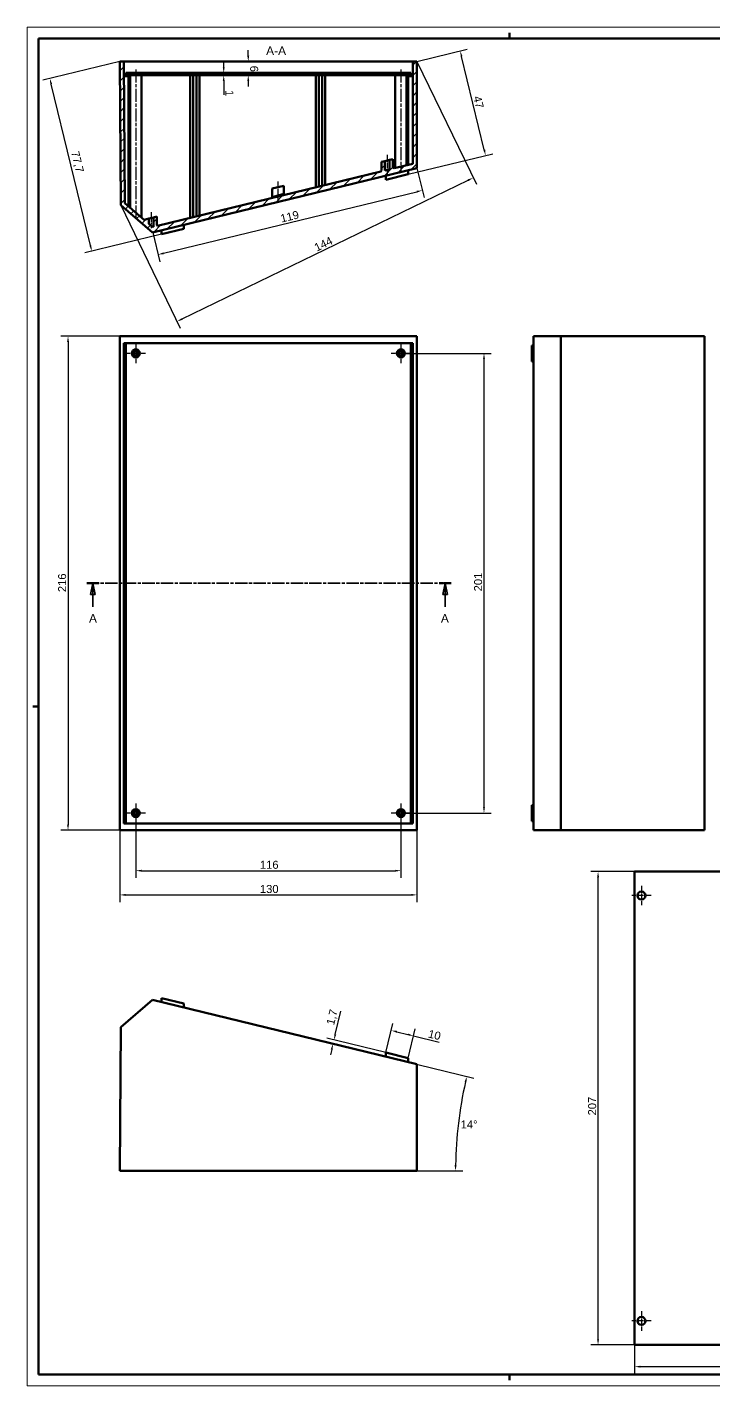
# Model space of a CAD drawing. Extents: x 0 to 841, y 0 to 594.
# Drawn here: x 0 to 300, y 0 to 594 of the extents above; entities that cross this region are included whole.
import ezdxf

# ---------------------------------------------------------------- set-up
doc = ezdxf.new("R2010")
doc.units = 0
doc.linetypes.add('CHAIN', pattern=[0.3543, 0.2362, -0.0295, 0.0591, -0.0295])
doc.linetypes.add('LONG_DASH_DOTTED', pattern=[0.3001, 0.2362, -0.0295, 0.0049, -0.0295])
doc.layers.get('0').update_dxf_attribs({"lineweight": 25})
for name, color, linetype, lineweight in [('Centro(ISO)', 179, 'CHAIN', 25), ('Geometria schizzo(ISO)', 7, 'Continuous', 50), ('Linea del centro(ISO)', 179, 'CHAIN', 25), ('Linee di vista in sezione(ISO)', 7, 'LONG_DASH_DOTTED', 35), ('Quote(ISO)', 7, 'Continuous', 25), ('Simboli(ISO)', 7, 'Continuous', 25), ('Spigoli tangenti visibili(ISO)', 251, 'Continuous', 30), ('Spigoli visibili(ISO)', 7, 'Continuous', 50), ('Tratteggio', 3, 'Continuous', 9)]:
    doc.layers.add(name, color=color, linetype=linetype, lineweight=lineweight)
doc.styles.add('DEFAULT-ISO~0', font='ARIAL.TTF')
doc.styles.add('Stile testo32', font='ARIAL.TTF')
doc.dimstyles.new('DEFAULT-ISO-Metodo 1b', dxfattribs={"dimtxt": 3.5, "dimasz": 2.5, "dimexe": 3.175, "dimexo": 0, "dimgap": 0.762, "dimtad": 1, "dimtoh": 1, "dimrnd": 1e-08, "dimtxsty": 'DEFAULT-ISO~0', "dimcen": 0.09, "dimdle": 10, "dimclrd": 2, "dimclre": 2, "dimclrt": 6, "dimazin": 2, "dimtfac": 0.714286, "dimtofl": 0, "dimtmove": 0, "dimatfit": 3, "dimfxl": 0, "dimtolj": 1, "dimlwd": 25, "dimlwe": 25, "dimarcsym": 0})

# ---------------------------------------------------------------- blocks, each defined once
blk = doc.blocks.new('Bordi A1')
at = {"layer": 'Geometria schizzo(ISO)', "color": 4, "lineweight": 18}
for p, q in [((0, 594), (841, 594)), ((0, 0), (0, 594)), ((841, 0), (0, 0))]:
    blk.add_line(p, q, dxfattribs=at)
at = {"layer": 'Geometria schizzo(ISO)'}
for p, q in [((5, 5), (5, 589)), ((5, 589), (836, 589)), ((211, 591.5), (211, 589)), ((2.5, 297), (5, 297)), ((836, 5), (5, 5)), ((211, 2.5), (211, 5))]:
    blk.add_line(p, q, dxfattribs=at)
blk = doc.blocks.new('SezioneConv2d0')
at = {"layer": 'Linee di vista in sezione(ISO)', "linetype": 'CHAIN', "ltscale": 22.904411}
blk.add_line((26.05, 350.9), (185.55, 350.9), dxfattribs=at)
at = {"layer": 'Linee di vista in sezione(ISO)', "lineweight": 70, "ltscale": 6.972685}
for p, q in [((26.05, 350.9), (31.36, 350.9)), ((180.23, 350.9), (185.55, 350.9))]:
    blk.add_line(p, q, dxfattribs=at)
at = {"layer": 'Linee di vista in sezione(ISO)', "linetype": 'Continuous'}
for p, q in [((28.71, 350.9), (27.71, 345.9)), ((28.71, 345.9), (28.71, 350.9)), ((29.71, 345.9), (28.71, 350.9)), ((182.89, 350.9), (181.89, 345.9)), ((182.89, 345.9), (182.89, 350.9)), ((183.89, 345.9), (182.89, 350.9)), ((27.71, 345.9), (29.71, 345.9)), ((28.71, 340.52), (28.71, 345.9)), ((181.89, 345.9), (183.89, 345.9)), ((182.89, 340.52), (182.89, 345.9))]:
    blk.add_line(p, q, dxfattribs=at)
at = {"layer": 'Linee di vista in sezione(ISO)', "linetype": 'Continuous', "flags": 128}
for points in [[(29.71, 345.9), (28.71, 350.9)], [(183.89, 345.9), (182.89, 350.9)]]:
    blk.add_lwpolyline(points, dxfattribs=at)
at = {"layer": 'Linee di vista in sezione(ISO)'}
for points in [[(29.71, 345.9), (28.71, 350.9), (27.71, 345.9), (29.71, 345.9)], [(183.89, 345.9), (182.89, 350.9), (181.89, 345.9), (183.89, 345.9)]]:
    blk.add_solid(points, dxfattribs=at)
at = {"layer": 'Linee di vista in sezione(ISO)', "insert": (27.05, 333.65), "char_height": 3.75, "attachment_point": 7, "style": 'Stile testo32'}
blk.add_mtext('A', dxfattribs=at)
at = {"layer": 'Linee di vista in sezione(ISO)', "insert": (181.02, 333.65), "char_height": 3.75, "attachment_point": 7, "line_spacing_factor": 3.010663, "style": 'Stile testo32'}
blk.add_mtext('A', dxfattribs=at)
blk = doc.blocks.new('*D61')
at = {"layer": 'Defpoints', "color": 0, "linetype": 'Continuous'}
for p in [(40.55, 458.9), (17.88, 242.9), (40.55, 242.9)]:
    blk.add_point(p, dxfattribs=at)
at = {"layer": 'Quote(ISO)', "color": 2, "linetype": 'Continuous', "lineweight": 25}
for p, q in [((40.55, 458.9), (14.7, 458.9)), ((17.88, 456.4), (17.88, 245.4)), ((40.55, 242.9), (14.7, 242.9))]:
    blk.add_line(p, q, dxfattribs=at)
at = {"layer": 'Quote(ISO)', "color": 2, "linetype": 'Continuous'}
for points in [[(17.46, 456.4), (18.3, 456.4), (17.88, 458.9)], [(17.46, 245.4), (18.3, 245.4), (17.88, 242.9)]]:
    blk.add_solid(points, dxfattribs=at)
at = {"layer": 'Quote(ISO)', "color": 6, "linetype": 'Continuous', "lineweight": 25, "insert": (13.54, 347), "char_height": 3.5, "attachment_point": 1, "rotation": 90, "style": 'DEFAULT-ISO~0'}
blk.add_mtext('\\A1;216', dxfattribs=at)
blk = doc.blocks.new('*D62')
at = {"layer": 'Defpoints', "color": 0, "linetype": 'Continuous'}
for p in [(163.55, 451.4), (163.55, 250.4), (199.88, 250.4)]:
    blk.add_point(p, dxfattribs=at)
at = {"layer": 'Quote(ISO)', "color": 2, "linetype": 'Continuous', "lineweight": 25}
for p, q in [((163.55, 451.4), (203.06, 451.4)), ((199.88, 448.9), (199.88, 252.9)), ((163.55, 250.4), (203.06, 250.4))]:
    blk.add_line(p, q, dxfattribs=at)
at = {"layer": 'Quote(ISO)', "color": 2, "linetype": 'Continuous'}
for points in [[(199.47, 448.9), (200.3, 448.9), (199.88, 451.4)], [(199.47, 252.9), (200.3, 252.9), (199.88, 250.4)]]:
    blk.add_solid(points, dxfattribs=at)
at = {"layer": 'Quote(ISO)', "color": 6, "linetype": 'Continuous', "lineweight": 25, "insert": (195.55, 347.34), "char_height": 3.5, "attachment_point": 1, "rotation": 90, "style": 'DEFAULT-ISO~0'}
blk.add_mtext('\\A1;201', dxfattribs=at)
blk = doc.blocks.new('*D63')
at = {"layer": 'Defpoints', "color": 0, "linetype": 'Continuous'}
for p in [(47.55, 250.4), (163.55, 250.4), (163.55, 225.22)]:
    blk.add_point(p, dxfattribs=at)
at = {"layer": 'Quote(ISO)', "color": 2, "linetype": 'Continuous', "lineweight": 25}
for p, q in [((47.55, 250.4), (47.55, 222.04)), ((163.55, 250.4), (163.55, 222.04)), ((50.05, 225.22), (161.05, 225.22))]:
    blk.add_line(p, q, dxfattribs=at)
at = {"layer": 'Quote(ISO)', "color": 2, "linetype": 'Continuous'}
for points in [[(50.05, 225.63), (50.05, 224.8), (47.55, 225.22)], [(161.05, 225.63), (161.05, 224.8), (163.55, 225.22)]]:
    blk.add_solid(points, dxfattribs=at)
at = {"layer": 'Quote(ISO)', "color": 6, "linetype": 'Continuous', "lineweight": 25, "insert": (101.85, 229.55), "char_height": 3.5, "attachment_point": 1, "style": 'DEFAULT-ISO~0'}
blk.add_mtext('\\A1;116', dxfattribs=at)
blk = doc.blocks.new('*D64')
at = {"layer": 'Defpoints', "color": 0, "linetype": 'Continuous'}
for p in [(40.55, 578.99), (9.94, 571.55), (58.8, 503.47)]:
    blk.add_point(p, dxfattribs=at)
at = {"layer": 'Quote(ISO)', "color": 2, "linetype": 'Continuous', "lineweight": 25}
for p, q in [((40.55, 578.99), (6.85, 570.8)), ((27.69, 498.48), (10.53, 569.12)), ((58.8, 503.47), (25.2, 495.3))]:
    blk.add_line(p, q, dxfattribs=at)
at = {"layer": 'Quote(ISO)', "color": 2, "linetype": 'Continuous'}
for points in [[(10.93, 569.22), (10.12, 569.03), (9.94, 571.55)], [(28.1, 498.58), (27.29, 498.38), (28.28, 496.05)]]:
    blk.add_solid(points, dxfattribs=at)
at = {"layer": 'Quote(ISO)', "color": 6, "linetype": 'Continuous', "lineweight": 25, "insert": (22.65, 540.2), "char_height": 3.5, "attachment_point": 1, "rotation": 283.66, "style": 'DEFAULT-ISO~0'}
blk.add_mtext('\\A1;77,7', dxfattribs=at)
blk = doc.blocks.new('*D65')
at = {"layer": 'Defpoints', "color": 0, "linetype": 'Continuous'}
for p in [(189.5, 583.6), (170.55, 578.99), (166.66, 529.68)]:
    blk.add_point(p, dxfattribs=at)
at = {"layer": 'Quote(ISO)', "color": 2, "linetype": 'Continuous', "lineweight": 25}
for p, q in [((170.55, 578.99), (192.58, 584.35)), ((200.01, 540.36), (190.09, 581.17)), ((166.66, 529.68), (203.68, 538.68))]:
    blk.add_line(p, q, dxfattribs=at)
at = {"layer": 'Quote(ISO)', "color": 2, "linetype": 'Continuous'}
for points in [[(190.49, 581.27), (189.68, 581.07), (189.5, 583.6)], [(200.41, 540.46), (199.6, 540.26), (200.6, 537.93)]]:
    blk.add_solid(points, dxfattribs=at)
at = {"layer": 'Quote(ISO)', "color": 6, "linetype": 'Continuous', "lineweight": 25, "insert": (198.58, 564.28), "char_height": 3.5, "attachment_point": 1, "rotation": 283.66, "style": 'DEFAULT-ISO~0'}
blk.add_mtext('\\A1;47', dxfattribs=at)
blk = doc.blocks.new('*D66')
at = {"layer": 'Defpoints', "color": 0, "linetype": 'Continuous'}
for p in [(170.55, 532.38), (172.91, 522.66), (54.92, 504.27)]:
    blk.add_point(p, dxfattribs=at)
at = {"layer": 'Quote(ISO)', "color": 2, "linetype": 'Continuous', "lineweight": 25}
for p, q in [((170.55, 532.38), (173.66, 519.57)), ((59.71, 495.15), (170.48, 522.07)), ((54.92, 504.27), (58.03, 491.47))]:
    blk.add_line(p, q, dxfattribs=at)
at = {"layer": 'Quote(ISO)', "color": 2, "linetype": 'Continuous'}
for points in [[(170.38, 522.47), (170.58, 521.66), (172.91, 522.66)], [(59.61, 495.55), (59.8, 494.74), (57.28, 494.56)]]:
    blk.add_solid(points, dxfattribs=at)
at = {"layer": 'Quote(ISO)', "color": 6, "linetype": 'Continuous', "lineweight": 25, "insert": (110.47, 511.95), "char_height": 3.5, "attachment_point": 1, "rotation": 13.66, "style": 'DEFAULT-ISO~0'}
blk.add_mtext('\\A1;119', dxfattribs=at)
blk = doc.blocks.new('*D67')
at = {"layer": 'Defpoints', "color": 0, "linetype": 'Continuous'}
for p in [(43.2, 573.99), (43.2, 572.99), (86.01, 573.99)]:
    blk.add_point(p, dxfattribs=at)
at = {"layer": 'Quote(ISO)', "color": 2, "linetype": 'Continuous', "lineweight": 25}
for p, q in [((86.01, 576.49), (86.01, 578.99)), ((86.01, 570.49), (86.01, 564.47))]:
    blk.add_line(p, q, dxfattribs=at)
at = {"layer": 'Quote(ISO)', "color": 2, "linetype": 'Continuous'}
for points in [[(86.42, 576.49), (85.59, 576.49), (86.01, 573.99)], [(86.42, 570.49), (85.59, 570.49), (86.01, 572.99)]]:
    blk.add_solid(points, dxfattribs=at)
at = {"layer": 'Quote(ISO)', "color": 6, "linetype": 'Continuous', "lineweight": 25, "insert": (90.28, 566.52), "char_height": 3.5, "attachment_point": 1, "rotation": 270.00035, "style": 'DEFAULT-ISO~0'}
blk.add_mtext('\\A1;1', dxfattribs=at)
blk = doc.blocks.new('*D68')
at = {"layer": 'Defpoints', "color": 0, "linetype": 'Continuous'}
for p in [(168.75, 578.99), (96.74, 572.99), (167.9, 572.99)]:
    blk.add_point(p, dxfattribs=at)
at = {"layer": 'Quote(ISO)', "color": 2, "linetype": 'Continuous', "lineweight": 25}
for p, q in [((96.74, 581.49), (96.74, 583.99)), ((96.74, 570.49), (96.74, 567.99))]:
    blk.add_line(p, q, dxfattribs=at)
at = {"layer": 'Quote(ISO)', "color": 2, "linetype": 'Continuous'}
for points in [[(97.16, 581.49), (96.32, 581.49), (96.74, 578.99)], [(97.16, 570.49), (96.32, 570.49), (96.74, 572.99)]]:
    blk.add_solid(points, dxfattribs=at)
at = {"layer": 'Quote(ISO)', "color": 6, "linetype": 'Continuous', "lineweight": 25, "insert": (101.08, 577.15), "char_height": 3.5, "attachment_point": 1, "rotation": 270.00035, "style": 'DEFAULT-ISO~0'}
blk.add_mtext('\\A1;6', dxfattribs=at)
blk = doc.blocks.new('*D100')
at = {"layer": 'Defpoints', "color": 0, "linetype": 'Continuous'}
for p in [(249.79, 224.86), (265.79, 224.86), (265.79, 17.86)]:
    blk.add_point(p, dxfattribs=at)
at = {"layer": 'Quote(ISO)', "color": 2, "linetype": 'Continuous', "lineweight": 25}
for p, q in [((265.79, 224.86), (246.62, 224.86)), ((249.79, 20.36), (249.79, 222.36)), ((265.79, 17.86), (246.62, 17.86))]:
    blk.add_line(p, q, dxfattribs=at)
at = {"layer": 'Quote(ISO)', "color": 2, "linetype": 'Continuous'}
for points in [[(249.38, 222.36), (250.21, 222.36), (249.79, 224.86)], [(249.38, 20.36), (250.21, 20.36), (249.79, 17.86)]]:
    blk.add_solid(points, dxfattribs=at)
at = {"layer": 'Quote(ISO)', "color": 6, "linetype": 'Continuous', "lineweight": 25, "insert": (245.46, 118.22), "char_height": 3.5, "attachment_point": 1, "rotation": 90, "style": 'DEFAULT-ISO~0'}
blk.add_mtext('\\A1;207', dxfattribs=at)
blk = doc.blocks.new('*D101')
at = {"layer": 'Defpoints', "color": 0, "linetype": 'Continuous'}
for p in [(383.79, 24.86), (265.79, 17.86), (383.79, 8.38)]:
    blk.add_point(p, dxfattribs=at)
at = {"layer": 'Quote(ISO)', "color": 2, "linetype": 'Continuous', "lineweight": 25}
for p, q in [((383.79, 24.86), (383.79, 5.21)), ((265.79, 17.86), (265.79, 5.21)), ((268.29, 8.38), (381.29, 8.38))]:
    blk.add_line(p, q, dxfattribs=at)
at = {"layer": 'Quote(ISO)', "color": 2, "linetype": 'Continuous'}
for points in [[(268.29, 8.8), (268.29, 7.96), (265.79, 8.38)], [(381.29, 8.8), (381.29, 7.96), (383.79, 8.38)]]:
    blk.add_solid(points, dxfattribs=at)
at = {"layer": 'Quote(ISO)', "color": 6, "linetype": 'Continuous', "lineweight": 25, "insert": (321.09, 12.72), "char_height": 3.5, "attachment_point": 1, "style": 'DEFAULT-ISO~0'}
blk.add_mtext('\\A1;118', dxfattribs=at)
blk = doc.blocks.new('*D105')
at = {"layer": 'Defpoints', "color": 0, "linetype": 'Continuous'}
for p in [(54.92, 168.71), (189.64, 121.67), (170.55, 93.98), (362.37, 93.98)]:
    blk.add_point(p, dxfattribs=at)
at = {"layer": 'Quote(ISO)', "color": 2, "linetype": 'Continuous', "lineweight": 25}
for p, q in [((54.92, 168.71), (195.47, 134.55)), ((170.55, 93.98), (190.61, 93.98))]:
    blk.add_line(p, q, dxfattribs=at)
blk.add_arc((362.37, 93.98), 174.94, 167.1588, 179.18085, dxfattribs=at)
at = {"layer": 'Quote(ISO)', "color": 2, "linetype": 'Continuous'}
for points in [[(191.4, 132.96), (192.21, 132.77), (192.38, 135.3)], [(187.87, 96.48), (187.03, 96.49), (187.43, 93.98)]]:
    blk.add_solid(points, dxfattribs=at)
at = {"layer": 'Quote(ISO)', "color": 6, "linetype": 'Continuous', "lineweight": 25, "insert": (189.68, 116.03), "char_height": 3.5, "attachment_point": 1, "style": 'DEFAULT-ISO~0'}
blk.add_mtext('\\A1;14°', dxfattribs=at)
blk = doc.blocks.new('*D106')
at = {"layer": 'Defpoints', "color": 0, "linetype": 'Continuous'}
for p in [(133.84, 149.52), (133.84, 149.52), (156.95, 145.66)]:
    blk.add_point(p, dxfattribs=at)
at = {"layer": 'Quote(ISO)', "color": 2, "linetype": 'Continuous', "lineweight": 25}
for p, q in [((134.83, 153.6), (137.3, 163.75)), ((156.95, 145.66), (131.16, 151.93)), ((133.25, 147.09), (132.66, 144.67))]:
    blk.add_line(p, q, dxfattribs=at)
at = {"layer": 'Quote(ISO)', "color": 2, "linetype": 'Continuous'}
for points in [[(132.85, 147.19), (133.66, 147), (133.84, 149.52)], [(134.43, 153.7), (135.24, 153.51), (134.24, 151.18)]]:
    blk.add_solid(points, dxfattribs=at)
at = {"layer": 'Quote(ISO)', "color": 6, "linetype": 'Continuous', "lineweight": 25, "insert": (130.86, 158.31), "char_height": 3.5, "attachment_point": 1, "rotation": 76.34, "style": 'DEFAULT-ISO~0'}
blk.add_mtext('\\A1;1,7', dxfattribs=at)
blk = doc.blocks.new('*D107')
at = {"layer": 'Defpoints', "color": 0, "linetype": 'Continuous'}
for p in [(159.31, 155.38), (156.95, 145.66), (166.66, 143.3)]:
    blk.add_point(p, dxfattribs=at)
at = {"layer": 'Quote(ISO)', "color": 2, "linetype": 'Continuous', "lineweight": 25}
for p, q in [((156.95, 145.66), (160.06, 158.46)), ((161.74, 154.78), (166.6, 153.6)), ((166.66, 143.3), (169.77, 156.1)), ((169.02, 153.01), (180.28, 150.28))]:
    blk.add_line(p, q, dxfattribs=at)
at = {"layer": 'Quote(ISO)', "color": 2, "linetype": 'Continuous'}
for points in [[(161.83, 155.19), (161.64, 154.38), (159.31, 155.38)], [(166.69, 154.01), (166.5, 153.2), (169.02, 153.01)]]:
    blk.add_solid(points, dxfattribs=at)
at = {"layer": 'Quote(ISO)', "color": 6, "linetype": 'Continuous', "lineweight": 25, "insert": (176.02, 155.78), "char_height": 3.5, "attachment_point": 1, "rotation": 346.34, "style": 'DEFAULT-ISO~0'}
blk.add_mtext('\\A1;10', dxfattribs=at)
blk = doc.blocks.new('*D108')
at = {"layer": 'Defpoints', "color": 0, "linetype": 'Continuous'}
for p in [(170.55, 578.99), (195.19, 528.17), (40.92, 516.16)]:
    blk.add_point(p, dxfattribs=at)
at = {"layer": 'Quote(ISO)', "color": 2, "linetype": 'Continuous', "lineweight": 25}
for p, q in [((170.55, 578.99), (196.57, 525.31)), ((67.81, 466.42), (192.94, 527.08)), ((40.92, 516.16), (66.95, 462.47))]:
    blk.add_line(p, q, dxfattribs=at)
at = {"layer": 'Quote(ISO)', "color": 2, "linetype": 'Continuous'}
for points in [[(192.76, 527.45), (193.12, 526.7), (195.19, 528.17)], [(67.63, 466.8), (67.99, 466.05), (65.56, 465.33)]]:
    blk.add_solid(points, dxfattribs=at)
at = {"layer": 'Quote(ISO)', "color": 6, "linetype": 'Continuous', "lineweight": 25, "insert": (125.18, 498.99), "char_height": 3.5, "attachment_point": 1, "rotation": 25.86219, "style": 'DEFAULT-ISO~0'}
blk.add_mtext('\\A1;144', dxfattribs=at)
blk = doc.blocks.new('*D109')
at = {"layer": 'Defpoints', "color": 0, "linetype": 'Continuous'}
for p in [(40.55, 242.9), (170.55, 242.9), (170.55, 214.63)]:
    blk.add_point(p, dxfattribs=at)
at = {"layer": 'Quote(ISO)', "color": 2, "linetype": 'Continuous', "lineweight": 25}
for p, q in [((40.55, 242.9), (40.55, 211.46)), ((170.55, 242.9), (170.55, 211.46)), ((43.05, 214.63), (168.05, 214.63))]:
    blk.add_line(p, q, dxfattribs=at)
at = {"layer": 'Quote(ISO)', "color": 2, "linetype": 'Continuous'}
for points in [[(43.05, 215.05), (43.05, 214.22), (40.55, 214.63)], [(168.05, 215.05), (168.05, 214.22), (170.55, 214.63)]]:
    blk.add_solid(points, dxfattribs=at)
at = {"layer": 'Quote(ISO)', "color": 6, "linetype": 'Continuous', "lineweight": 25, "insert": (101.85, 218.97), "char_height": 3.5, "attachment_point": 1, "style": 'DEFAULT-ISO~0'}
blk.add_mtext('\\A1;130', dxfattribs=at)

msp = doc.modelspace()

# ---------------------------------------------------------------- hatches: boundary and pattern name
at = {"layer": 'Tratteggio'}
h = msp.add_hatch(dxfattribs=at)
h.set_pattern_fill('ANSI31', color=256, scale=25.4, style=0)
h.set_pattern_definition([(45, (0, 0), (-2.245064, 2.245064), [])])
h.paths.add_polyline_path([(51.75, 509.883), (51.362, 509.653), (50.05, 510.767), (45.05, 515.013), (44.35, 515.608), (42.718, 516.994), (42.389, 572.369), (42.385, 572.994), (42.349, 578.994), (40.549, 578.994), (40.923, 516.157), (49.724, 508.682), (54.916, 504.273), (68.52, 507.579), (156.946, 529.07), (166.663, 531.431), (170.55, 532.376), (170.549, 578.994), (168.749, 578.994), (168.749, 572.994), (168.749, 572.369), (168.75, 534.305), (166.75, 533.819), (166.05, 533.649), (161.05, 532.434), (160.536, 532.309), (160.05, 532.691), (160.05, 536.307), (158.55, 535.943), (158.55, 533.87), (158.55, 532.269), (158.55, 531.826), (156.55, 531.34), (156.55, 531.707), (156.55, 535.442), (156.55, 535.457), (156.535, 535.453), (155.05, 535.092), (155.05, 531.285), (154.749, 530.903), (130.35, 524.973), (129.1, 524.669), (127.6, 524.304), (126.35, 524.001), (112.736, 520.692), (106.95, 519.286), (75.35, 511.606), (74.1, 511.302), (72.6, 510.938), (71.35, 510.634), (57.014, 507.15), (56.75, 507.443), (56.75, 511.202), (55.25, 510.837), (55.25, 509.112), (55.25, 507.051), (55.25, 506.721), (54.911, 506.638), (53.25, 508.049), (53.25, 508.511), (53.25, 510.351), (51.75, 509.987)])
h = msp.add_hatch(dxfattribs=at)
h.set_pattern_fill('ANSI31', color=256, scale=25.4, angle=90, style=0)
h.set_pattern_definition([(135, (0, 0), (-2.245064, -2.245064), [])])
h.paths.add_polyline_path([(43.199, 573.994), (43.199, 572.994), (45.799, 572.994), (49.299, 572.994), (161.799, 572.994), (165.299, 572.994), (167.899, 572.994), (167.899, 573.994), (165.299, 573.994), (161.799, 573.994), (49.299, 573.994), (45.799, 573.994)])

# ---------------------------------------------------------------- linework, layer by layer
at = {"layer": 'Centro(ISO)', "linetype": 'CHAIN', "ltscale": 9.445163}
for p, q in [((47.549, 455.649), (47.549, 447.149)), ((163.549, 455.649), (163.549, 447.149)), ((51.799, 451.399), (43.299, 451.399)), ((167.799, 451.399), (159.299, 451.399)), ((51.799, 250.399), (43.299, 250.399)), ((47.549, 254.649), (47.549, 246.149)), ((167.799, 250.399), (159.299, 250.399)), ((163.549, 254.649), (163.549, 246.149)), ((273.044, 214.362), (264.544, 214.362)), ((268.794, 218.612), (268.794, 210.112)), ((268.794, 32.612), (268.794, 24.112)), ((273.044, 28.362), (264.544, 28.362))]:
    msp.add_line(p, q, dxfattribs=at)
at = {"layer": 'Linea del centro(ISO)', "linetype": 'CHAIN', "ltscale": 23.990969}
for p, q in [((47.549, 575.494), (47.55, 510.39)), ((163.549, 575.494), (163.55, 530.541))]:
    msp.add_line(p, q, dxfattribs=at)
at = {"layer": 'Linea del centro(ISO)', "linetype": 'CHAIN', "ltscale": 9.680683}
for p, q in [((157.55, 538.2), (157.55, 529.488)), ((109.75, 526.583), (109.75, 517.871))]:
    msp.add_line(p, q, dxfattribs=at)
at = {"layer": 'Linea del centro(ISO)', "linetype": 'CHAIN', "ltscale": 7.701858}
msp.add_line((54.25, 513.094), (54.25, 506.163), dxfattribs=at)
at = {"layer": 'Spigoli tangenti visibili(ISO)'}
for p, q in [((42.487, 572.369), (44.251, 572.369)), ((166.849, 572.369), (168.649, 572.369))]:
    msp.add_line(p, q, dxfattribs=at)
at = {"layer": 'Spigoli visibili(ISO)'}
for p, q in [((42.349, 578.994), (40.549, 578.994)), ((40.549, 578.994), (40.923, 516.157)), ((42.718, 516.994), (42.349, 578.994)), ((42.349, 578.994), (168.749, 578.994)), ((170.549, 578.994), (168.749, 578.994)), ((168.749, 578.994), (168.75, 534.305)), ((170.55, 532.376), (170.549, 578.994)), ((42.385, 572.994), (43.199, 572.994)), ((43.199, 573.994), (43.199, 572.994)), ((167.899, 573.994), (43.199, 573.994)), ((43.199, 572.994), (167.899, 572.994)), ((44.349, 572.994), (44.349, 572.369)), ((44.349, 572.369), (44.35, 515.608)), ((45.049, 572.994), (45.05, 515.013)), ((50.049, 572.994), (50.05, 510.767)), ((71.349, 572.369), (71.35, 510.634)), ((72.599, 572.369), (72.6, 510.938)), ((74.099, 572.369), (74.1, 511.302)), ((75.349, 572.369), (75.35, 511.606)), ((126.349, 572.369), (126.35, 524.001)), ((127.599, 572.369), (127.6, 524.304)), ((129.099, 572.369), (129.1, 524.669)), ((130.349, 572.369), (130.35, 524.973)), ((161.049, 572.994), (161.05, 532.434)), ((166.049, 572.994), (166.05, 533.649)), ((166.749, 572.369), (166.749, 572.994)), ((166.749, 572.369), (166.75, 533.819)), ((167.899, 572.994), (167.899, 573.994)), ((168.749, 572.994), (167.899, 572.994)), ((156.55, 535.457), (155.05, 535.092)), ((155.05, 535.092), (155.05, 531.285)), ((158.55, 535.943), (156.55, 535.457)), ((156.55, 531.34), (156.55, 535.457)), ((160.05, 536.307), (158.55, 535.943)), ((158.55, 535.943), (158.55, 531.826)), ((160.05, 532.691), (160.05, 536.307)), ((54.916, 504.273), (170.55, 532.376)), ((154.749, 530.903), (57.014, 507.15)), ((155.05, 531.285), (154.749, 530.903)), ((158.55, 531.826), (156.55, 531.34)), ((156.946, 527.32), (166.663, 529.682)), ((156.946, 529.07), (156.946, 527.32)), ((160.536, 532.309), (160.05, 532.691)), ((168.75, 534.305), (160.536, 532.309)), ((166.663, 531.431), (166.663, 529.682)), ((107.25, 523.475), (112.25, 524.69)), ((107.25, 523.475), (107.25, 519.668)), ((112.25, 524.69), (112.25, 521.074)), ((51.362, 509.653), (42.718, 516.994)), ((106.95, 519.286), (107.25, 519.668)), ((112.25, 521.074), (107.25, 519.668)), ((112.736, 520.692), (112.25, 521.074)), ((112.25, 521.074), (112.736, 520.692)), ((40.923, 516.157), (54.916, 504.273)), ((56.75, 511.202), (55.25, 510.837)), ((56.75, 507.443), (56.75, 511.202)), ((51.75, 509.883), (51.362, 509.653)), ((53.25, 510.351), (51.75, 509.987)), ((51.75, 509.987), (51.75, 509.883)), ((55.25, 510.837), (53.25, 510.351)), ((53.25, 508.049), (53.25, 510.351)), ((54.911, 506.638), (53.25, 508.049)), ((55.25, 506.721), (54.911, 506.638)), ((55.25, 510.837), (55.25, 506.721)), ((57.014, 507.15), (56.75, 507.443)), ((58.803, 503.468), (68.52, 505.83)), ((58.803, 505.217), (58.803, 503.468)), ((68.52, 507.579), (68.52, 505.83)), ((170.549, 458.899), (40.549, 458.899)), ((40.549, 458.899), (40.549, 242.899)), ((170.549, 458.899), (170.549, 242.899)), ((170.55, 458.899), (170.55, 242.899)), ((221.594, 242.899), (221.594, 458.899)), ((233.477, 458.899), (221.594, 458.899)), ((233.477, 458.899), (233.477, 242.899)), ((296.314, 458.899), (233.477, 458.899)), ((296.314, 458.899), (296.314, 242.899)), ((296.315, 458.899), (296.315, 242.899)), ((42.349, 455.899), (168.749, 455.899)), ((42.349, 245.899), (42.349, 455.899)), ((42.385, 455.699), (42.385, 455.899)), ((42.385, 455.699), (43.199, 455.699)), ((42.718, 455.699), (42.718, 433.649)), ((43.199, 245.899), (43.199, 455.899)), ((167.899, 455.899), (167.899, 245.899)), ((167.899, 455.699), (168.749, 455.699)), ((168.749, 455.899), (168.749, 245.899)), ((220.789, 454.899), (220.789, 447.899)), ((221.594, 454.899), (220.789, 454.899)), ((296.314, 245.899), (296.314, 455.899)), ((296.315, 455.899), (296.315, 245.899)), ((221.594, 447.899), (220.789, 447.899)), ((43.199, 433.649), (42.389, 433.649)), ((168.749, 433.649), (167.899, 433.649)), ((42.389, 432.399), (43.199, 432.399)), ((43.199, 430.899), (42.389, 430.899)), ((42.389, 429.649), (43.199, 429.649)), ((42.718, 432.399), (42.718, 430.899)), ((42.718, 429.649), (42.718, 401.349)), ((167.899, 432.399), (168.749, 432.399)), ((168.749, 430.899), (167.899, 430.899)), ((167.899, 429.649), (168.749, 429.649)), ((43.199, 401.349), (42.389, 401.349)), ((42.389, 400.099), (43.199, 400.099)), ((43.199, 398.599), (42.389, 398.599)), ((42.718, 400.099), (42.718, 398.599)), ((168.749, 401.349), (167.899, 401.349)), ((167.899, 400.099), (168.749, 400.099)), ((168.749, 398.599), (167.899, 398.599)), ((42.389, 397.349), (43.199, 397.349)), ((42.718, 397.349), (42.718, 369.049)), ((167.899, 397.349), (168.749, 397.349)), ((43.199, 369.049), (42.389, 369.049)), ((168.749, 369.049), (167.899, 369.049)), ((42.389, 367.799), (43.199, 367.799)), ((43.199, 366.299), (42.389, 366.299)), ((42.389, 365.049), (43.199, 365.049)), ((42.718, 367.799), (42.718, 366.299)), ((42.718, 365.049), (42.718, 336.849)), ((167.899, 367.799), (168.749, 367.799)), ((168.749, 366.299), (167.899, 366.299)), ((167.899, 365.049), (168.749, 365.049)), ((43.199, 336.849), (42.389, 336.849)), ((42.389, 335.599), (43.199, 335.599)), ((43.199, 334.099), (42.389, 334.099)), ((42.389, 332.849), (43.199, 332.849)), ((42.718, 335.599), (42.718, 334.099)), ((42.718, 332.849), (42.718, 304.649)), ((168.749, 336.849), (167.899, 336.849)), ((167.899, 335.599), (168.749, 335.599)), ((168.749, 334.099), (167.899, 334.099)), ((167.899, 332.849), (168.749, 332.849)), ((43.199, 304.649), (42.389, 304.649)), ((42.389, 303.399), (43.199, 303.399)), ((42.718, 303.399), (42.718, 301.899)), ((168.749, 304.649), (167.899, 304.649)), ((167.899, 303.399), (168.749, 303.399)), ((43.199, 301.899), (42.389, 301.899)), ((42.389, 300.649), (43.199, 300.649)), ((42.718, 300.649), (42.718, 272.449)), ((168.749, 301.899), (167.899, 301.899)), ((167.899, 300.649), (168.749, 300.649)), ((43.199, 272.449), (42.389, 272.449)), ((42.389, 271.199), (43.199, 271.199)), ((43.199, 269.699), (42.389, 269.699)), ((42.389, 268.449), (43.199, 268.449)), ((42.718, 271.199), (42.718, 269.699)), ((42.718, 268.449), (42.718, 246.099)), ((168.749, 272.449), (167.899, 272.449)), ((167.899, 271.199), (168.749, 271.199)), ((168.749, 269.699), (167.899, 269.699)), ((167.899, 268.449), (168.749, 268.449)), ((221.594, 253.899), (220.789, 253.899)), ((220.789, 253.899), (220.789, 246.899)), ((168.749, 245.899), (42.349, 245.899)), ((43.199, 246.099), (42.385, 246.099)), ((42.385, 245.899), (42.385, 246.099)), ((168.749, 246.099), (167.899, 246.099)), ((221.594, 246.899), (220.789, 246.899)), ((40.549, 242.899), (170.549, 242.899)), ((221.594, 242.899), (233.477, 242.899)), ((233.477, 242.899), (296.314, 242.899)), ((40.923, 156.822), (54.916, 168.705)), ((54.916, 168.705), (170.55, 140.602)), ((58.803, 167.761), (58.803, 169.51)), ((68.52, 167.149), (58.803, 169.51)), ((68.52, 165.399), (68.52, 167.149)), ((40.549, 93.985), (40.923, 156.822)), ((156.946, 143.909), (156.946, 145.658)), ((166.663, 143.296), (156.946, 145.658)), ((166.663, 141.547), (166.663, 143.296)), ((170.55, 140.602), (170.549, 93.984)), ((170.549, 93.984), (40.549, 93.985))]:
    msp.add_line(p, q, dxfattribs=at)
at = {"layer": 'Spigoli visibili(ISO)', "color": 5}
for p, q in [((265.794, 224.862), (376.794, 224.862)), ((265.794, 17.862), (265.794, 224.862)), ((376.794, 17.862), (265.794, 17.862))]:
    msp.add_line(p, q, dxfattribs=at)
at = {"layer": 'Spigoli visibili(ISO)'}
for centre, radius in [((47.549, 451.399), 1.75), ((47.549, 451.399), 1), ((163.549, 451.399), 1.75), ((163.549, 451.399), 1), ((47.549, 250.399), 1.75), ((47.549, 250.399), 1), ((163.549, 250.399), 1.75), ((163.549, 250.399), 1)]:
    msp.add_circle(centre, radius, dxfattribs=at)
at = {"layer": 'Spigoli visibili(ISO)', "color": 5}
for centre in [(268.794, 214.362), (268.794, 28.362)]:
    msp.add_circle(centre, 1.75, dxfattribs=at)
at = {"layer": 'Spigoli visibili(ISO)'}
for centre, radius, start, end in [((71.974, 572.369), 0.625, 0.000352, 180.000352), ((74.724, 572.369), 0.625, 0.000352, 180.000352), ((126.974, 572.369), 0.625, 0.000352, 180.000352), ((129.724, 572.369), 0.625, 0.000352, 180.000352), ((47.55, 451.399), 1, 90.010581, 269.989413), ((163.55, 451.399), 1, 90.007033, 269.992962), ((47.55, 250.399), 1, 90.010581, 269.989413), ((163.55, 250.399), 1, 90.007033, 269.992962)]:
    msp.add_arc(centre, radius, start, end, dxfattribs=at)
for centre, start_param, end_param in [((42.389, 433.024), 0, 3.1415926), ((42.389, 430.274), 6.2831851, 9.4247778), ((42.389, 400.724), 0, 3.1415926), ((42.389, 397.974), 6.2831851, 9.4247778), ((42.389, 368.424), 0, 3.1415926), ((42.389, 365.674), 6.2831851, 9.4247778), ((42.389, 336.224), 0, 3.1415926), ((42.389, 333.474), 6.2831851, 9.4247778), ((42.389, 304.024), 0, 3.1415926), ((42.389, 301.274), 6.2831851, 9.4247778), ((42.389, 271.824), 0, 3.1415926), ((42.389, 269.074), 6.2831851, 9.4247778)]:
    msp.add_ellipse(centre, major_axis=(0, 0.625), ratio=0.0059385, start_param=start_param, end_param=end_param, dxfattribs=at)

# ---------------------------------------------------------------- block references
msp.add_blockref('Bordi A1', (0, 0))
at = {"layer": 'Linee di vista in sezione(ISO)'}
msp.add_blockref('SezioneConv2d0', (0, 0), dxfattribs=at)

# ---------------------------------------------------------------- texts
at = {"layer": 'Simboli(ISO)', "color": 7, "insert": (104.555, 581.836), "char_height": 3.75, "attachment_point": 7, "style": 'Stile testo32'}
msp.add_mtext('A-A ', dxfattribs=at)

# ---------------------------------------------------------------- dimensions: what is measured, and where the dimension line sits
at = {"layer": 'Quote(ISO)', "color": 2, "linetype": 'Continuous', "lineweight": 25}
for base, p1, p2, angle, override, picture, middle in [((96.741, 572.994), (168.749, 578.994), (167.899, 572.994), 270.000352, {"dimtoh": 0, "dimdec": 2, "dimse1": 1, "dimse2": 1, "dimtp": 0, "dimtm": 0, "dimtdec": 2}, '*D68', (96.741, 575.994)), ((189.499, 583.6), (166.663, 529.682), (170.549, 578.994), 283.66, {"dimtoh": 0, "dimdec": 2, "dimtp": 0, "dimtm": 0, "dimtdec": 2}, '*D65', (195.049, 560.764)), ((9.935, 571.553), (58.803, 503.468), (40.549, 578.994), 283.66, {"dimtoh": 0, "dimdec": 2, "dimtp": 0, "dimtm": 0, "dimtdec": 2}, '*D64', (18.909, 534.628)), ((195.188, 528.168), (40.923, 516.157), (170.549, 578.994), 205.862192, {"dimtoh": 0, "dimdec": 0, "dimtp": 0, "dimtm": 0, "dimtdec": 2}, '*D108', (130.374, 496.749)), ((86.005, 573.994), (43.199, 572.994), (43.199, 573.994), 270.000352, {"dimtoh": 0, "dimdec": 2, "dimse1": 1, "dimse2": 1, "dimtp": 0, "dimtm": 0, "dimtdec": 2}, '*D67', (86.005, 565.873)), ((172.911, 522.659), (54.916, 504.273), (170.55, 532.376), 193.66, {"dimtoh": 0, "dimdec": 2, "dimtp": 0, "dimtm": 0, "dimtdec": 2}, '*D66', (115.094, 508.607)), ((17.879, 242.899), (40.549, 458.899), (40.549, 242.899), 90, {"dimtoh": 0, "dimdec": 2, "dimtp": 0, "dimtm": 0, "dimtdec": 2, "dimtmove": 1}, '*D61', (17.879, 350.899)), ((199.885, 250.399), (163.549, 451.399), (163.549, 250.399), 90, {"dimtoh": 0, "dimdec": 2, "dimtp": 0, "dimtm": 0, "dimtdec": 2, "dimtmove": 1}, '*D62', (199.885, 350.899)), ((163.549, 225.216), (47.549, 250.399), (163.549, 250.399), 180, {"dimdec": 2, "dimtp": 0, "dimtm": 0, "dimtdec": 2}, '*D63', (105.549, 225.216)), ((170.549, 214.634), (40.549, 242.899), (170.549, 242.899), 180, {"dimdec": 2, "dimtp": 0, "dimtm": 0, "dimtdec": 2}, '*D109', (105.549, 214.634)), ((249.794, 224.862), (265.794, 17.862), (265.794, 224.862), 90, {"dimtoh": 0, "dimdec": 2, "dimtp": 0, "dimtm": 0, "dimtdec": 2, "dimtmove": 1}, '*D100', (249.794, 122.112)), ((133.842, 149.524), (156.946, 145.658), (133.842, 149.524), 76.34, {"dimtoh": 0, "dimdec": 2, "dimse2": 1, "dimtp": 0, "dimtm": 0, "dimtdec": 2}, '*D106', (136.406, 160.076)), ((159.307, 155.375), (166.663, 143.296), (156.946, 145.658), 346.34, {"dimtoh": 0, "dimdec": 2, "dimtp": 0, "dimtm": 0, "dimtdec": 2}, '*D107', (177.265, 151.011))]:
    dim = msp.add_linear_dim(base=base, p1=p1, p2=p2, angle=angle, dimstyle='DEFAULT-ISO-Metodo 1b', override=override, dxfattribs=at)
    dim.commit()
    dim.dimension.update_dxf_attribs({"geometry": picture, "text_midpoint": middle, "dimtype": 160})
dim = msp.add_angular_dim_3p(base=(189.638, 121.671), center=(362.373, 93.983), p1=(54.916, 168.705), p2=(170.549, 93.984), dimstyle='DEFAULT-ISO-Metodo 1b', override={"dimtad": 2, "dimtih": 1, "dimadec": 0, "dimtp": 0, "dimtm": 0, "dimtdec": 2}, dxfattribs=at)
dim.commit()
dim.dimension.update_dxf_attribs({"geometry": '*D105', "text_midpoint": (188.674, 114.788), "dimtype": 165})
dim = msp.add_linear_dim(base=(383.794, 8.38), p1=(265.794, 17.862), p2=(383.794, 24.862), dimstyle='DEFAULT-ISO-Metodo 1b', override={"dimtoh": 0, "dimdec": 2, "dimtp": 0, "dimtm": 0, "dimtdec": 2}, dxfattribs=at)
dim.commit()
dim.dimension.update_dxf_attribs({"geometry": '*D101', "text_midpoint": (324.794, 8.38), "dimtype": 160})

doc.saveas('drawing.dxf')
